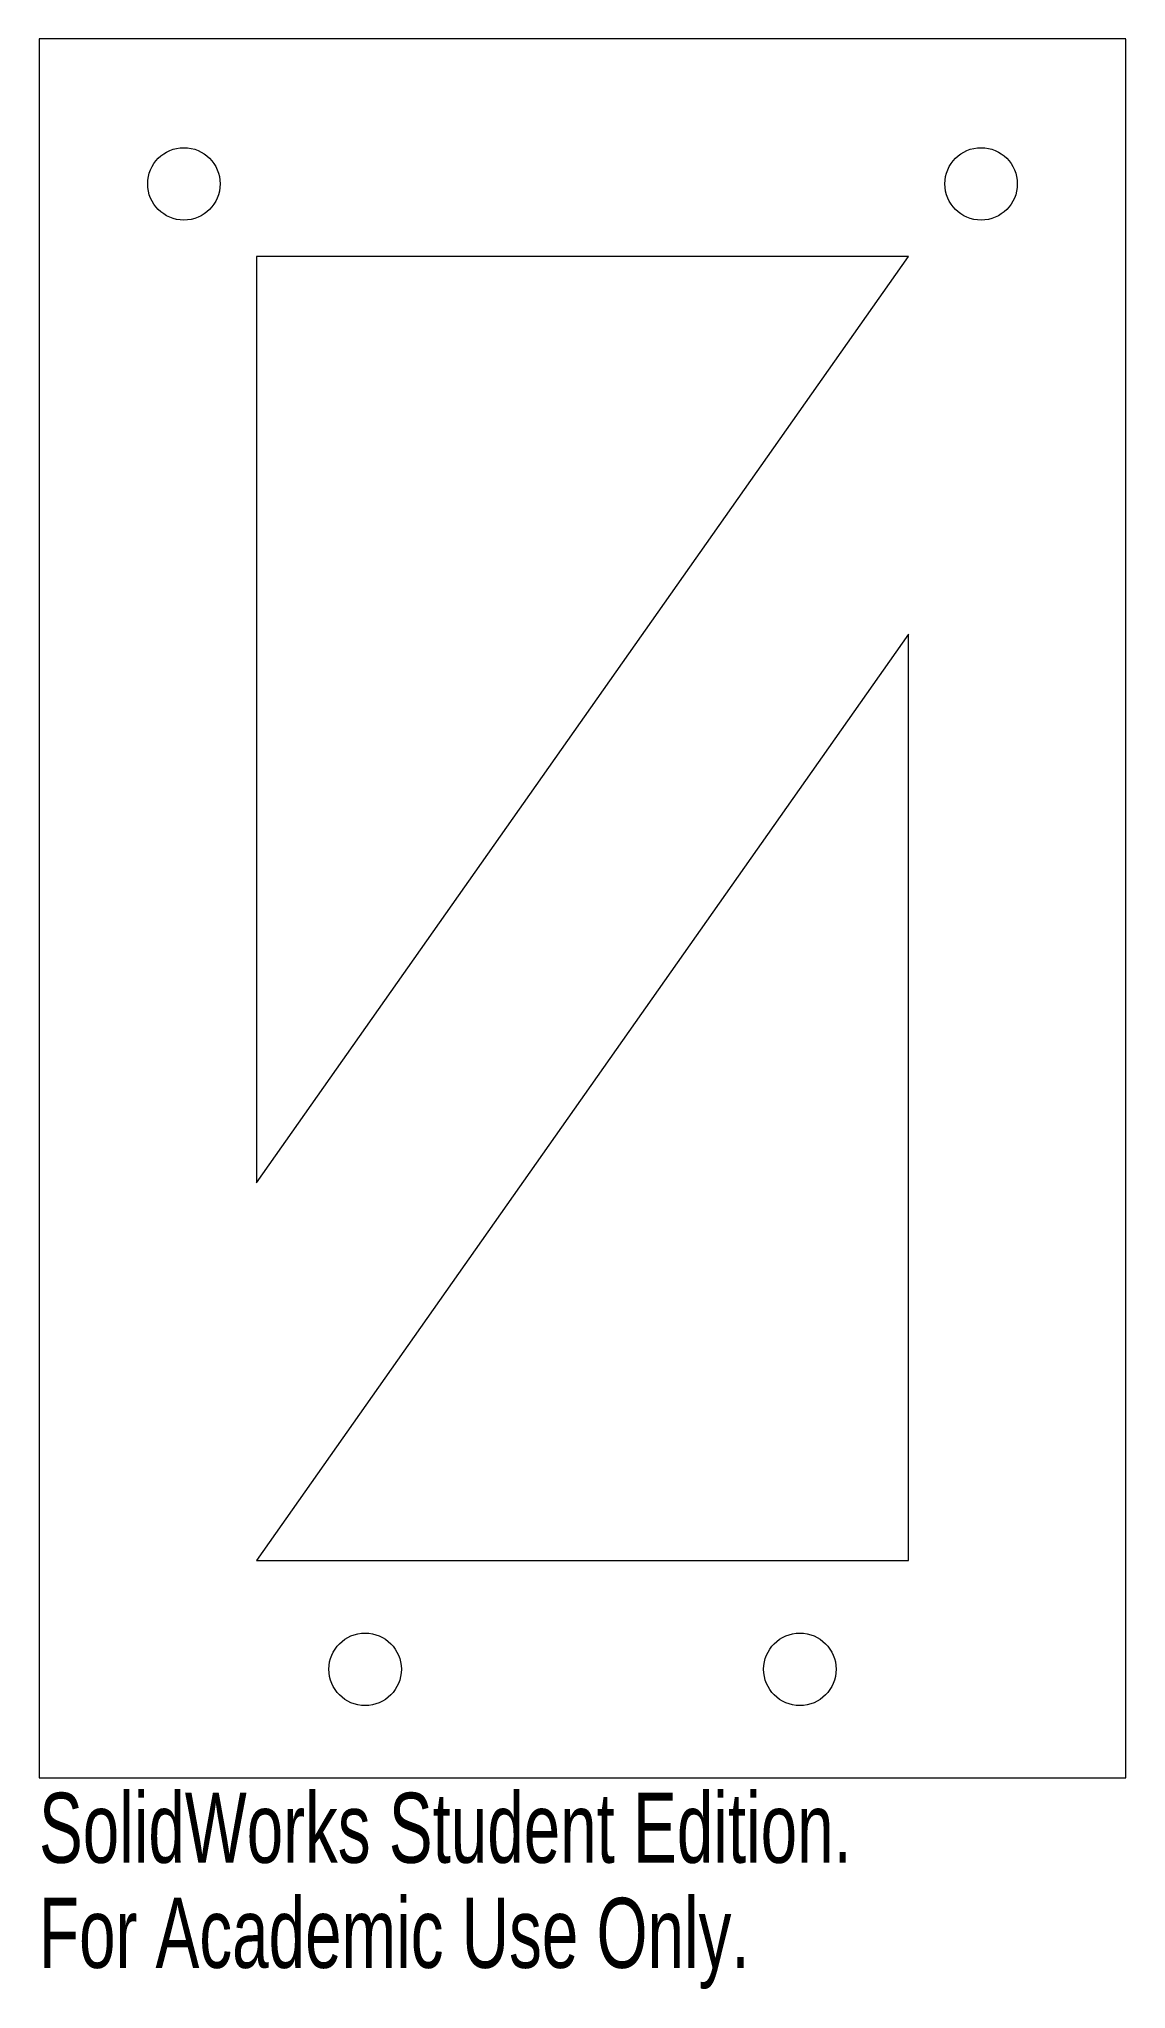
# Model space of a CAD drawing. Header units: millimetres. Extents: x 0 to 75, y -15 to 120.
import ezdxf

# ---------------------------------------------------------------- set-up
doc = ezdxf.new("R2010")
doc.units = ezdxf.units.MM
doc.styles.add('SLDTEXTSTYLE0', font='TXT', dxfattribs={"width": 0.7})

msp = doc.modelspace()

# ---------------------------------------------------------------- linework, layer by layer
at = {"color": 7, "linetype": 'Continuous', "lineweight": 15}
for p, q in [((0, 120), (0, 0)), ((75, 120), (0, 120)), ((75, 0), (75, 120)), ((15, 105), (15, 41.06)), ((60, 105), (15, 105)), ((15, 41.06), (60, 105)), ((60, 78.94), (15, 15)), ((60, 15), (60, 78.94)), ((15, 15), (60, 15)), ((0, 0), (75, 0))]:
    msp.add_line(p, q, dxfattribs=at)
for centre in [(10, 110), (65, 110), (22.5, 7.5), (52.5, 7.5)]:
    msp.add_circle(centre, 2.5, dxfattribs=at)

# ---------------------------------------------------------------- texts
at = {"color": 7, "linetype": 'Continuous', "char_height": 4.8336, "attachment_point": 1, "style": 'SLDTEXTSTYLE0'}
for s, insert in [('SolidWorks Student Edition.', (0, -1.02)), ('For Academic Use Only.', (0, -8.27))]:
    msp.add_mtext(s, dxfattribs=dict(at, insert=insert))

doc.saveas('drawing.dxf')
